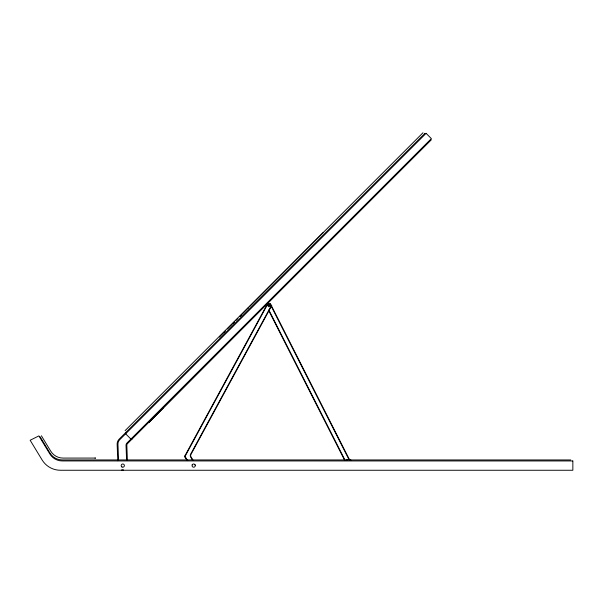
<?xml version="1.0" encoding="UTF-8"?>
<svg xmlns="http://www.w3.org/2000/svg" width="603" height="603" viewBox="0 0 603 603"><rect width="100%" height="100%" fill="white"/><g stroke="black" fill="none" stroke-linecap="round" stroke-linejoin="round"><path stroke-width="0.9" d="M572.85 460.948L572.85 470.257L60.428 470.257A21.437 21.437 0 0 1 42.104 459.946L30.15 440.25L38.878 435.901L49.883 454.014A14.404 14.404 0 0 0 62.192 460.941L572.767 460.956M192.267 464.792L192.108 465.184A1.613 1.613 0 0 0 193.661 467.212A1.613 1.613 0 0 0 195.221 465.184L194.799 464.461A1.613 1.613 0 0 0 192.523 464.461L192.267 464.792L192.523 464.461M186.938 460.127L185.438 457.888A2.676 2.676 0 0 1 185.309 455.122L267.717 303.347L271.772 305.555L190.932 454.436A2.435 2.435 0 0 0 191 456.863L193.277 460.586M422.982 132.758L125.092 430.655M426.102 133.346L431.371 138.615L126.962 443.024A3.188 3.188 0 0 0 126.027 445.398L126.607 460.323M219.386 337.092L220.713 335.758M221.188 335.283L224.226 332.23M224.324 332.132L224.844 331.605M224.927 331.522L225.394 331.047M227.406 329.019L230.791 325.612M230.919 325.484L234.522 321.859M235.826 320.547L236.76 319.605M236.987 319.379L237.921 318.429M239.888 316.447L247.449 308.842M247.81 308.472L248.232 308.05L247.871 308.532M249.325 306.95L255.664 300.565M255.951 300.279L323.314 232.441M233.301 323.216L234.582 321.919M239.956 316.515L241.17 315.286M149.047 422.228L226.411 344.313M226.713 344.012L239.285 331.349M241.78 328.831L244.991 325.605M249.062 321.505L251.436 319.115M259.26 311.231L260.526 309.957M126.065 432.245L125.643 433.806L130.911 439.074L132.087 439.037M424.55 133.745L424.987 133.316L119.206 439.105A7.055 7.055 0 0 0 117.148 444.358L117.781 460.722M426.11 133.331L119.786 439.662A6.249 6.249 0 0 0 117.962 444.321L118.595 460.654M148.994 422.13L148.421 421.565L148.994 422.138L163.564 407.56M431.349 139.768L127.519 443.604A2.382 2.382 0 0 0 126.826 445.383L127.399 460.33M266.172 305.57L270.28 303.482L349.506 459.69M570.762 459.953L62.275 459.938A14.404 14.404 0 0 1 49.959 453.011L40.009 436.625M94.988 458.076L95.598 458.076L63.044 458.084A14.404 14.404 0 0 1 50.727 451.15L41.396 435.781M319.115 250.871L319.688 251.436M185.543 457.315A2.314 2.314 0 0 0 185.739 457.685L187.737 460.662M192.508 460.029L190.684 457.051A2.804 2.804 0 0 1 190.616 454.255L271.282 305.691L267.868 303.844L185.634 455.295A2.314 2.314 0 0 0 185.747 457.692M270.106 304.025L348.964 459.509M268.832 309.927L345.15 460.398M268.727 310.605L344.547 460.097M195.055 464.792L195.221 465.184M346.243 460.285A3.422 3.422 0 0 1 351.082 460.285M346.386 460.428A3.219 3.219 0 0 1 350.938 460.428M185.438 457.888A2.676 2.676 0 0 1 185.309 455.114M185.407 456.916A2.314 2.314 0 0 1 185.407 455.876M268.162 305.729L268.131 305.932A0.807 0.807 0 0 0 269.217 306.693A0.807 0.807 0 0 0 269.556 305.412A0.807 0.807 0 0 0 268.245 305.533L268.162 305.729M121.791 470.046A4.538 4.538 0 0 0 123.562 470.091A4.538 4.538 0 0 1 121.783 470.054M121.979 466.993A1.613 1.613 0 0 0 124.391 465.599A1.613 1.613 0 0 0 121.979 464.204A1.613 1.613 0 0 0 121.979 466.993"/></g></svg>
